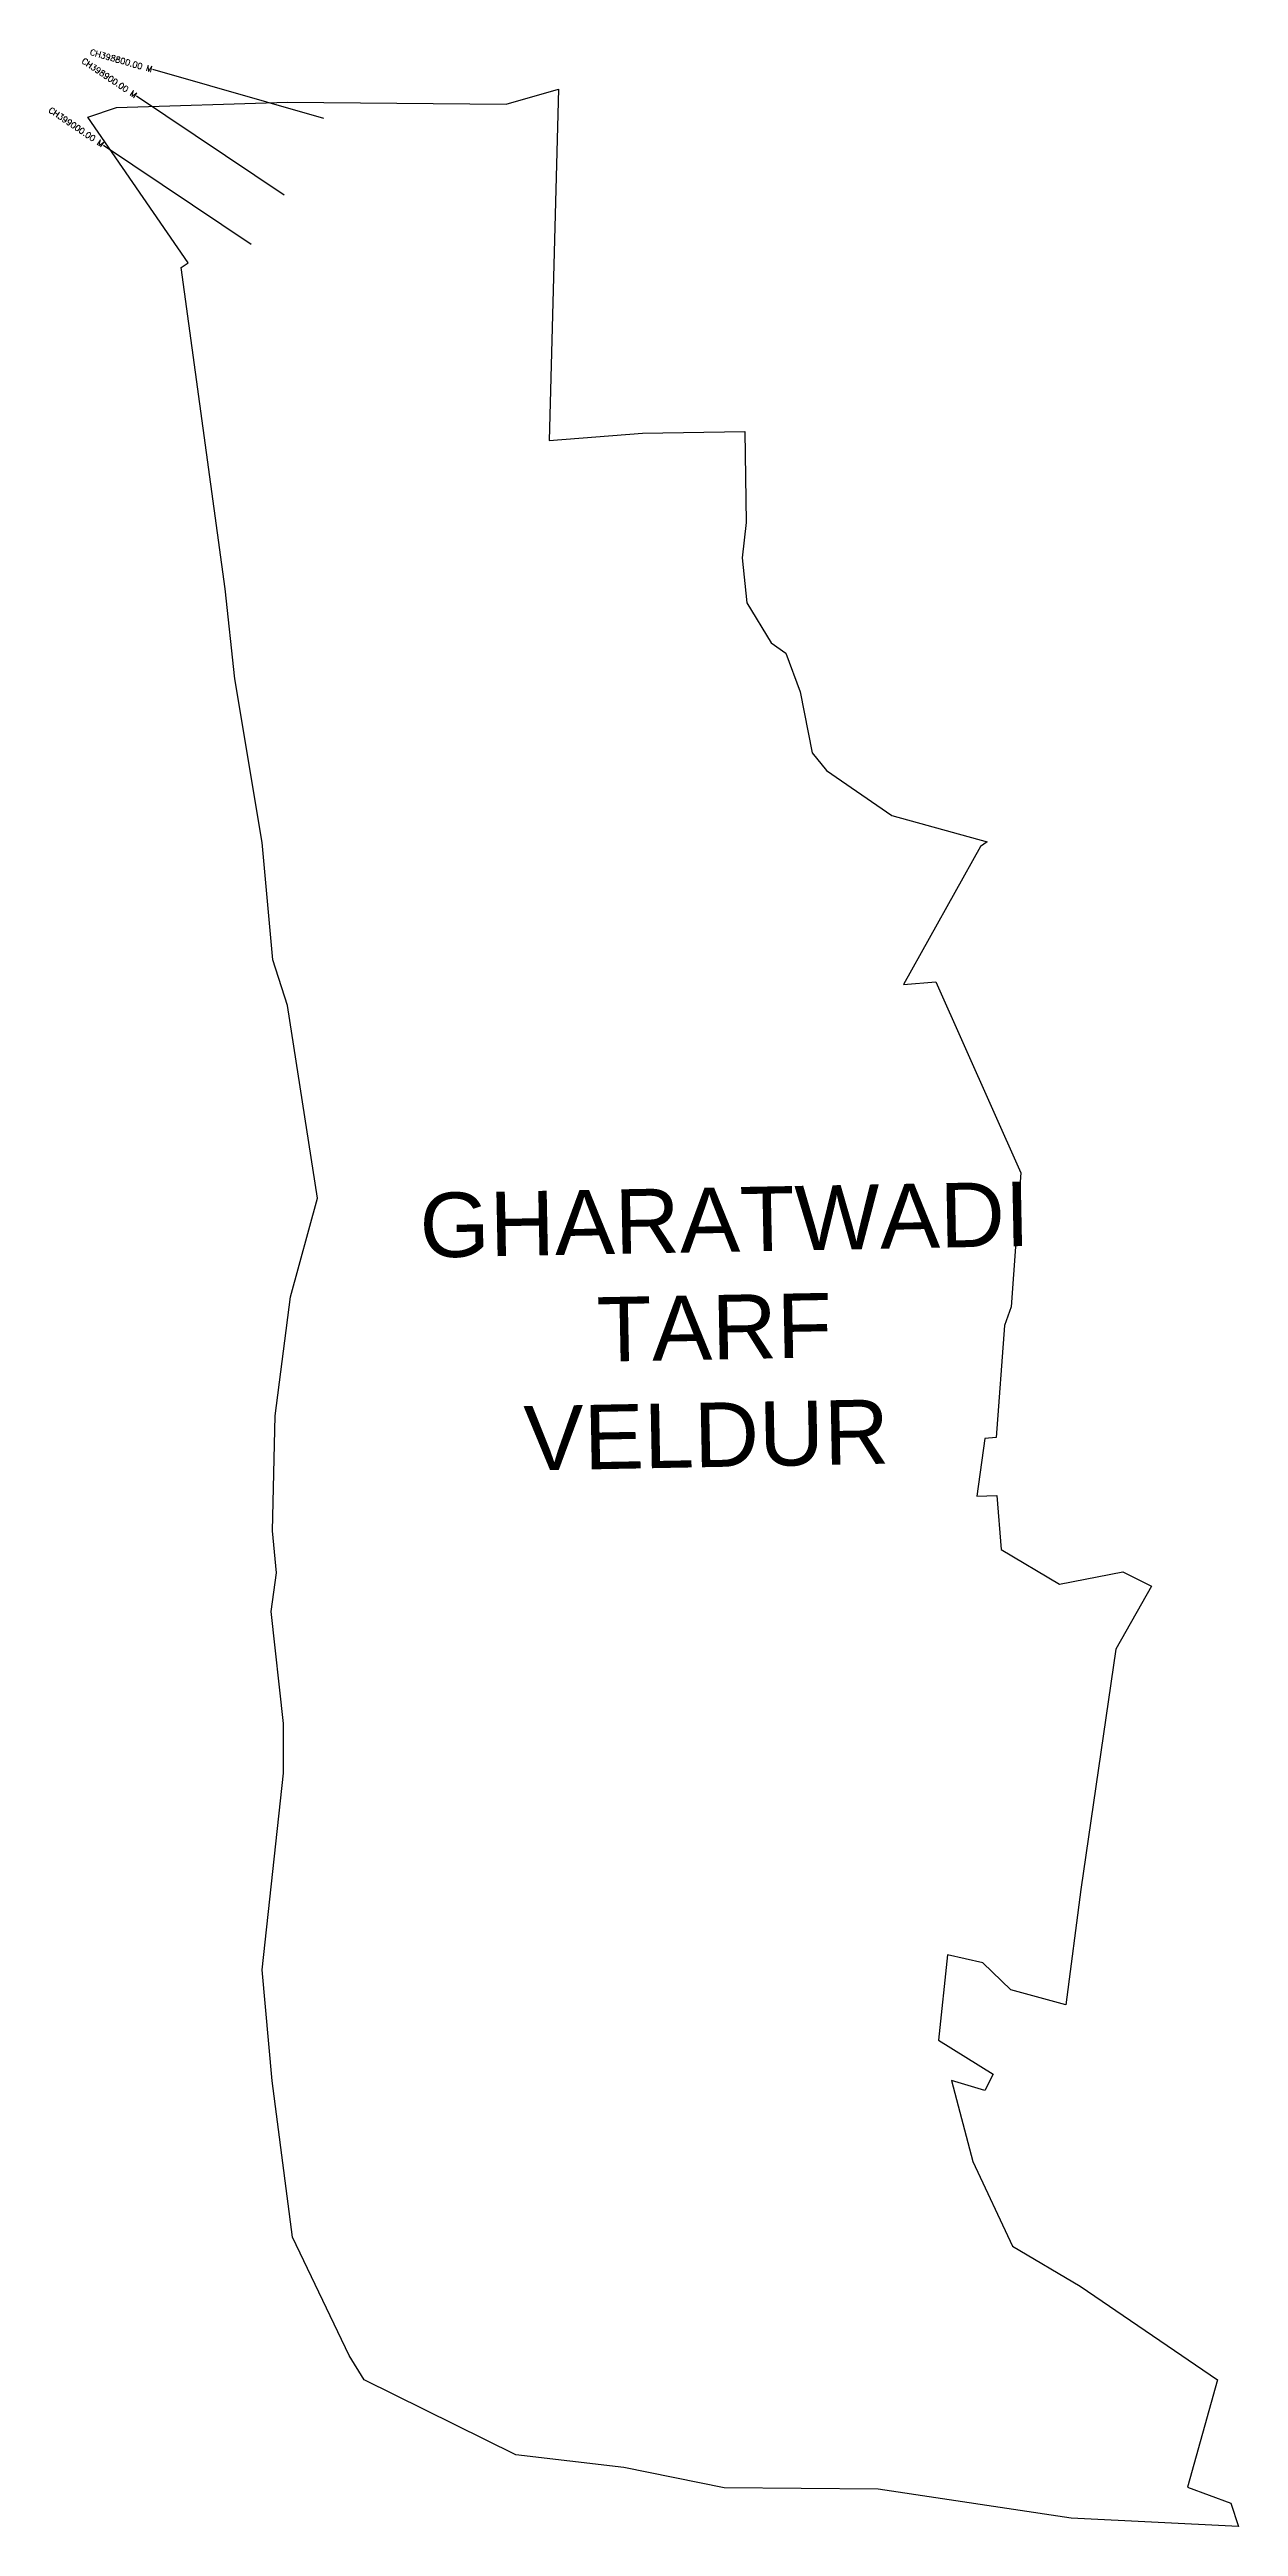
# Model space of a CAD drawing. Header units: metres. Extents: x 305073 to 307079, y 1940496 to 1944673.
import ezdxf
from ezdxf.enums import TextEntityAlignment as Align

# ---------------------------------------------------------------- set-up
doc = ezdxf.new("R2010")
doc.units = ezdxf.units.M
for name, color, linetype in [('CS', 134, 'Continuous'), ('CSMark', 6, 'Continuous'), ('village', 3, 'Continuous'), ('VILLAGE NAME', 250, 'Continuous')]:
    doc.layers.add(name, color=color, linetype=linetype)
doc.styles.get("Standard").update_dxf_attribs({"font": 'simplex.shx'})

msp = doc.modelspace()

# ---------------------------------------------------------------- linework, layer by layer
at = {"layer": 'CS'}
for p, q in [((305535.9, 1944557.2), (305247.4, 1944639.7)), ((305469.3, 1944427.7), (305220.2, 1944594.9)), ((305413.6, 1944344.7), (305164.5, 1944511.8))]:
    msp.add_line(p, q, dxfattribs=at)
at = {"layer": 'village', "color": 3}
msp.add_polyline3d([(305138.1, 1944559.2, 0), (305186.5, 1944575.8, 0), (305474.9, 1944585, 0), (305843.9, 1944581.6, 0), (305932.1, 1944606.6, 0), (305916.2, 1944014, 0), (306073.9, 1944026.3, 0), (306246.2, 1944029.2, 0), (306248.9, 1943875.5, 0), (306241.8, 1943815.9, 0), (306249.6, 1943740.1, 0), (306290.7, 1943672.8, 0), (306315.5, 1943655.3, 0), (306339.8, 1943590.1, 0), (306359.8, 1943487.2, 0), (306384, 1943457.3, 0), (306494.2, 1943381.4, 0), (306655.5, 1943337.2, 0), (306644.3, 1943329.4, 0), (306514.2, 1943096.3, 0), (306568.7, 1943100.9, 0), (306712.1, 1942779, 0), (306696, 1942553, 0), (306684.4, 1942521.2, 0), (306670.2, 1942332.4, 0), (306651.6, 1942330.8, 0), (306637.9, 1942233.3, 0), (306671.7, 1942234.7, 0), (306679, 1942143.5, 0), (306777.2, 1942085.2, 0), (306884, 1942105.9, 0), (306932.7, 1942081.5, 0), (306872.1, 1941975.3, 0), (306813.3, 1941570.1, 0), (306788.2, 1941375.3, 0), (306695, 1941400.7, 0), (306647.8, 1941446.3, 0), (306588.1, 1941459.9, 0), (306573.1, 1941315.6, 0), (306665.2, 1941258.2, 0), (306651.4, 1941230.7, 0), (306595.3, 1941247.5, 0), (306631.2, 1941110.9, 0), (306698.3, 1940968.5, 0), (306812.4, 1940900.8, 0), (307043.8, 1940742.9, 0), (306993.1, 1940561.9, 0), (307066.3, 1940534.9, 0), (307079.3, 1940495.5, 0), (306797.1, 1940509.6, 0), (306471.5, 1940558.6, 0), (306211.7, 1940560.5, 0), (306042.3, 1940594.8, 0), (305860.3, 1940616.5, 0), (305604.2, 1940742.8, 0), (305578.8, 1940783.7, 0), (305483.3, 1940983.6, 0), (305449, 1941247.1, 0), (305432.3, 1941434.6, 0), (305468.1, 1941766.3, 0), (305467.9, 1941849.8, 0), (305447.3, 1942038.9, 0), (305456.5, 1942104.1, 0), (305449.7, 1942174.7, 0), (305454.1, 1942369, 0), (305479.8, 1942569.8, 0), (305525.3, 1942735.8, 0), (305474.7, 1943061, 0), (305449.9, 1943138, 0), (305431.9, 1943336, 0), (305386, 1943612.1, 0), (305369.7, 1943763.9, 0), (305295.4, 1944305.6, 0), (305307.1, 1944313.5, 0), (305138.1, 1944559.2, 0)], close=True, dxfattribs=at)

# ---------------------------------------------------------------- texts
at = {"layer": 'CSMark'}
for s, rotation, p in [('CH398900.00 M', 326.1386, (305219.4, 1944595.4)), ('CH398800.00 M', 344.0454, (305246.5, 1944639.9)), ('CH399000.00 M', 326.1386, (305163.6, 1944512.4))]:
    msp.add_text(s, height=10, rotation=rotation, dxfattribs=at).set_placement(p, align=Align.MIDDLE_RIGHT)
at = {"layer": 'VILLAGE NAME', "insert": (305696.7, 1942744.4), "char_height": 108.748, "attachment_point": 1, "rotation": 1.1028}
msp.add_mtext_dynamic_manual_height_columns('{\\fArial|b0|i0|c0|p34;GHARATWADI \\P       TARF \\P    VELDUR}', width=1571.314, gutter_width=543.7, heights=[0], dxfattribs=at)

doc.saveas('drawing.dxf')
